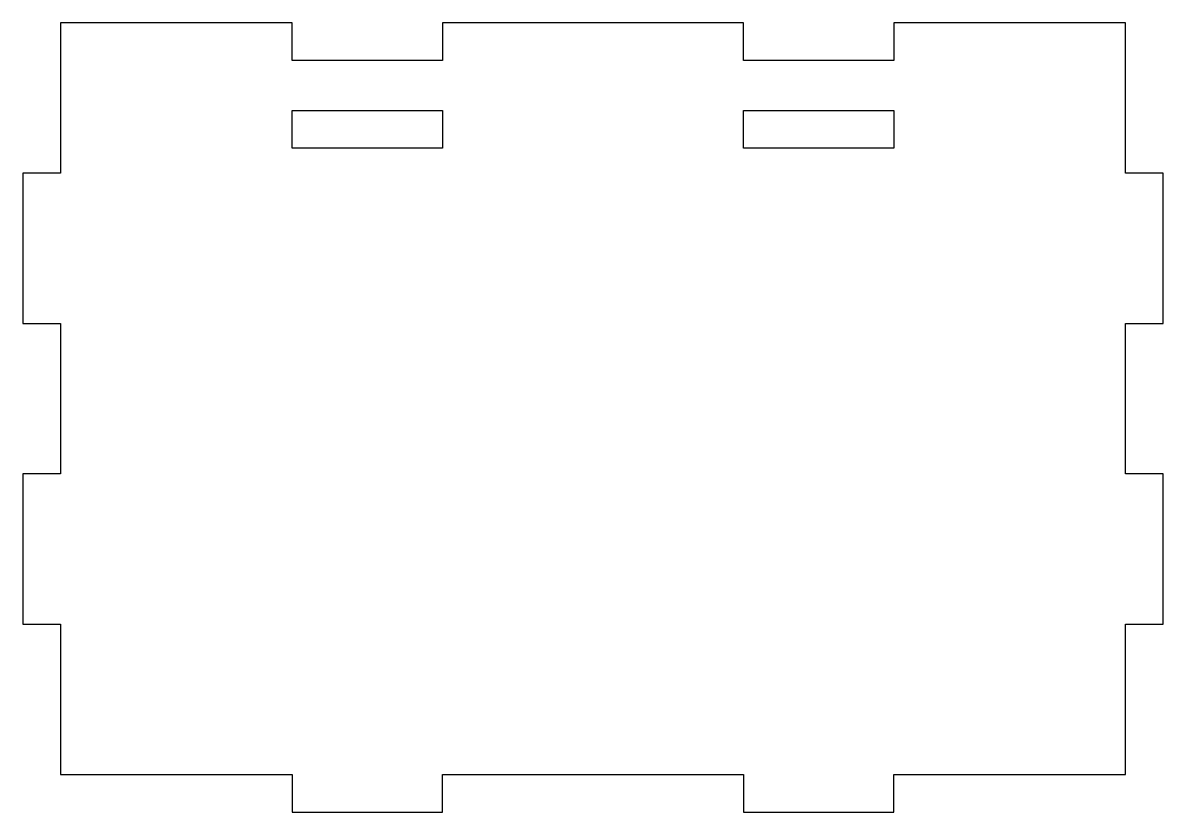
# Model space of a CAD drawing. Header units: millimetres. Extents: x -91 to 0, y 0 to 63.
import ezdxf

# ---------------------------------------------------------------- set-up
doc = ezdxf.new("R2010")
doc.units = ezdxf.units.MM
doc.layers.get('0').update_dxf_attribs({"linetype": 'CONTINUOUS'})

msp = doc.modelspace()

# ---------------------------------------------------------------- linework, layer by layer
for points in [[(-88, 3), (-69.5, 3), (-69.5, 0), (-57.5, 0), (-57.5, 3), (-33.5, 3), (-33.5, 0), (-21.5, 0), (-21.5, 3), (-3, 3), (-3, 15), (0, 15), (0, 27), (-3, 27), (-3, 39), (0, 39), (0, 51), (-3, 51), (-3, 63), (-21.5, 63), (-21.5, 60), (-33.5, 60), (-33.5, 63), (-57.5, 63), (-57.5, 60), (-69.5, 60), (-69.5, 63), (-88, 63), (-88, 51), (-91, 51), (-91, 39), (-88, 39), (-88, 27), (-91, 27), (-91, 15), (-88, 15)], [(-69.5, 56), (-57.5, 56), (-57.5, 53), (-69.5, 53)], [(-33.5, 56), (-21.5, 56), (-21.5, 53), (-33.5, 53)]]:
    msp.add_lwpolyline(points, close=True)

doc.saveas('drawing.dxf')
